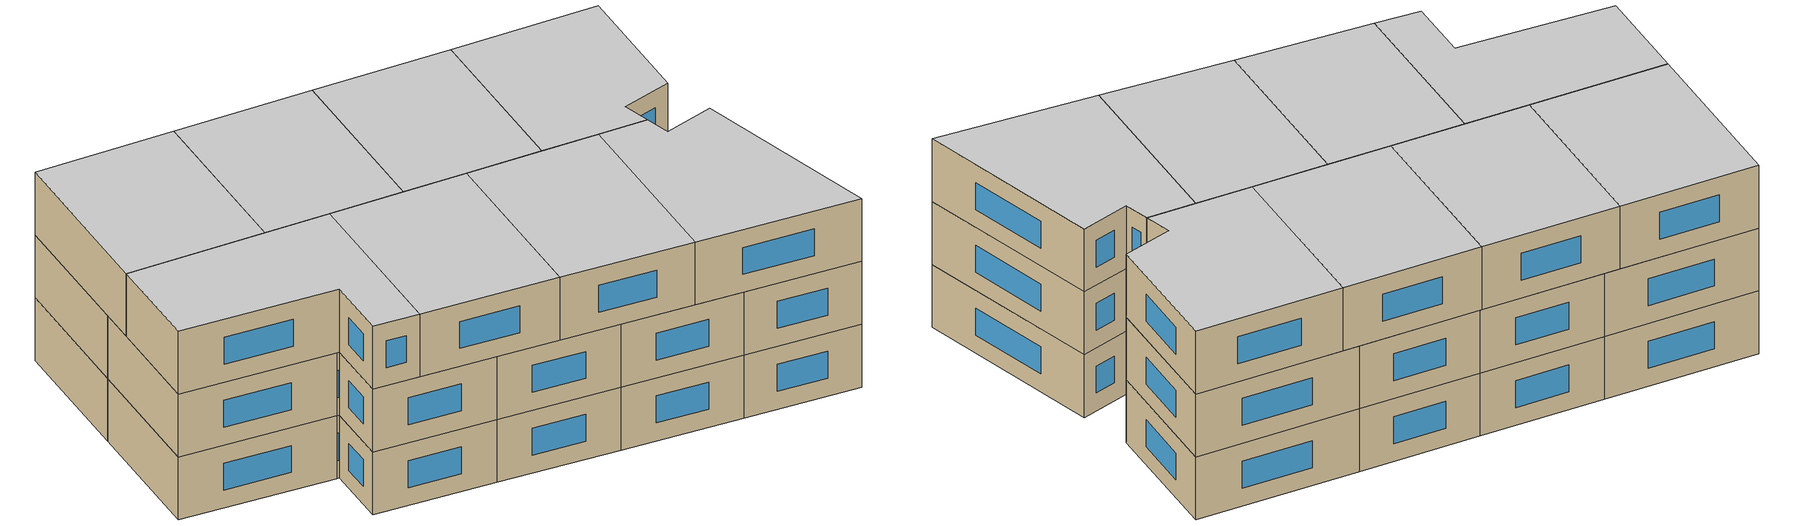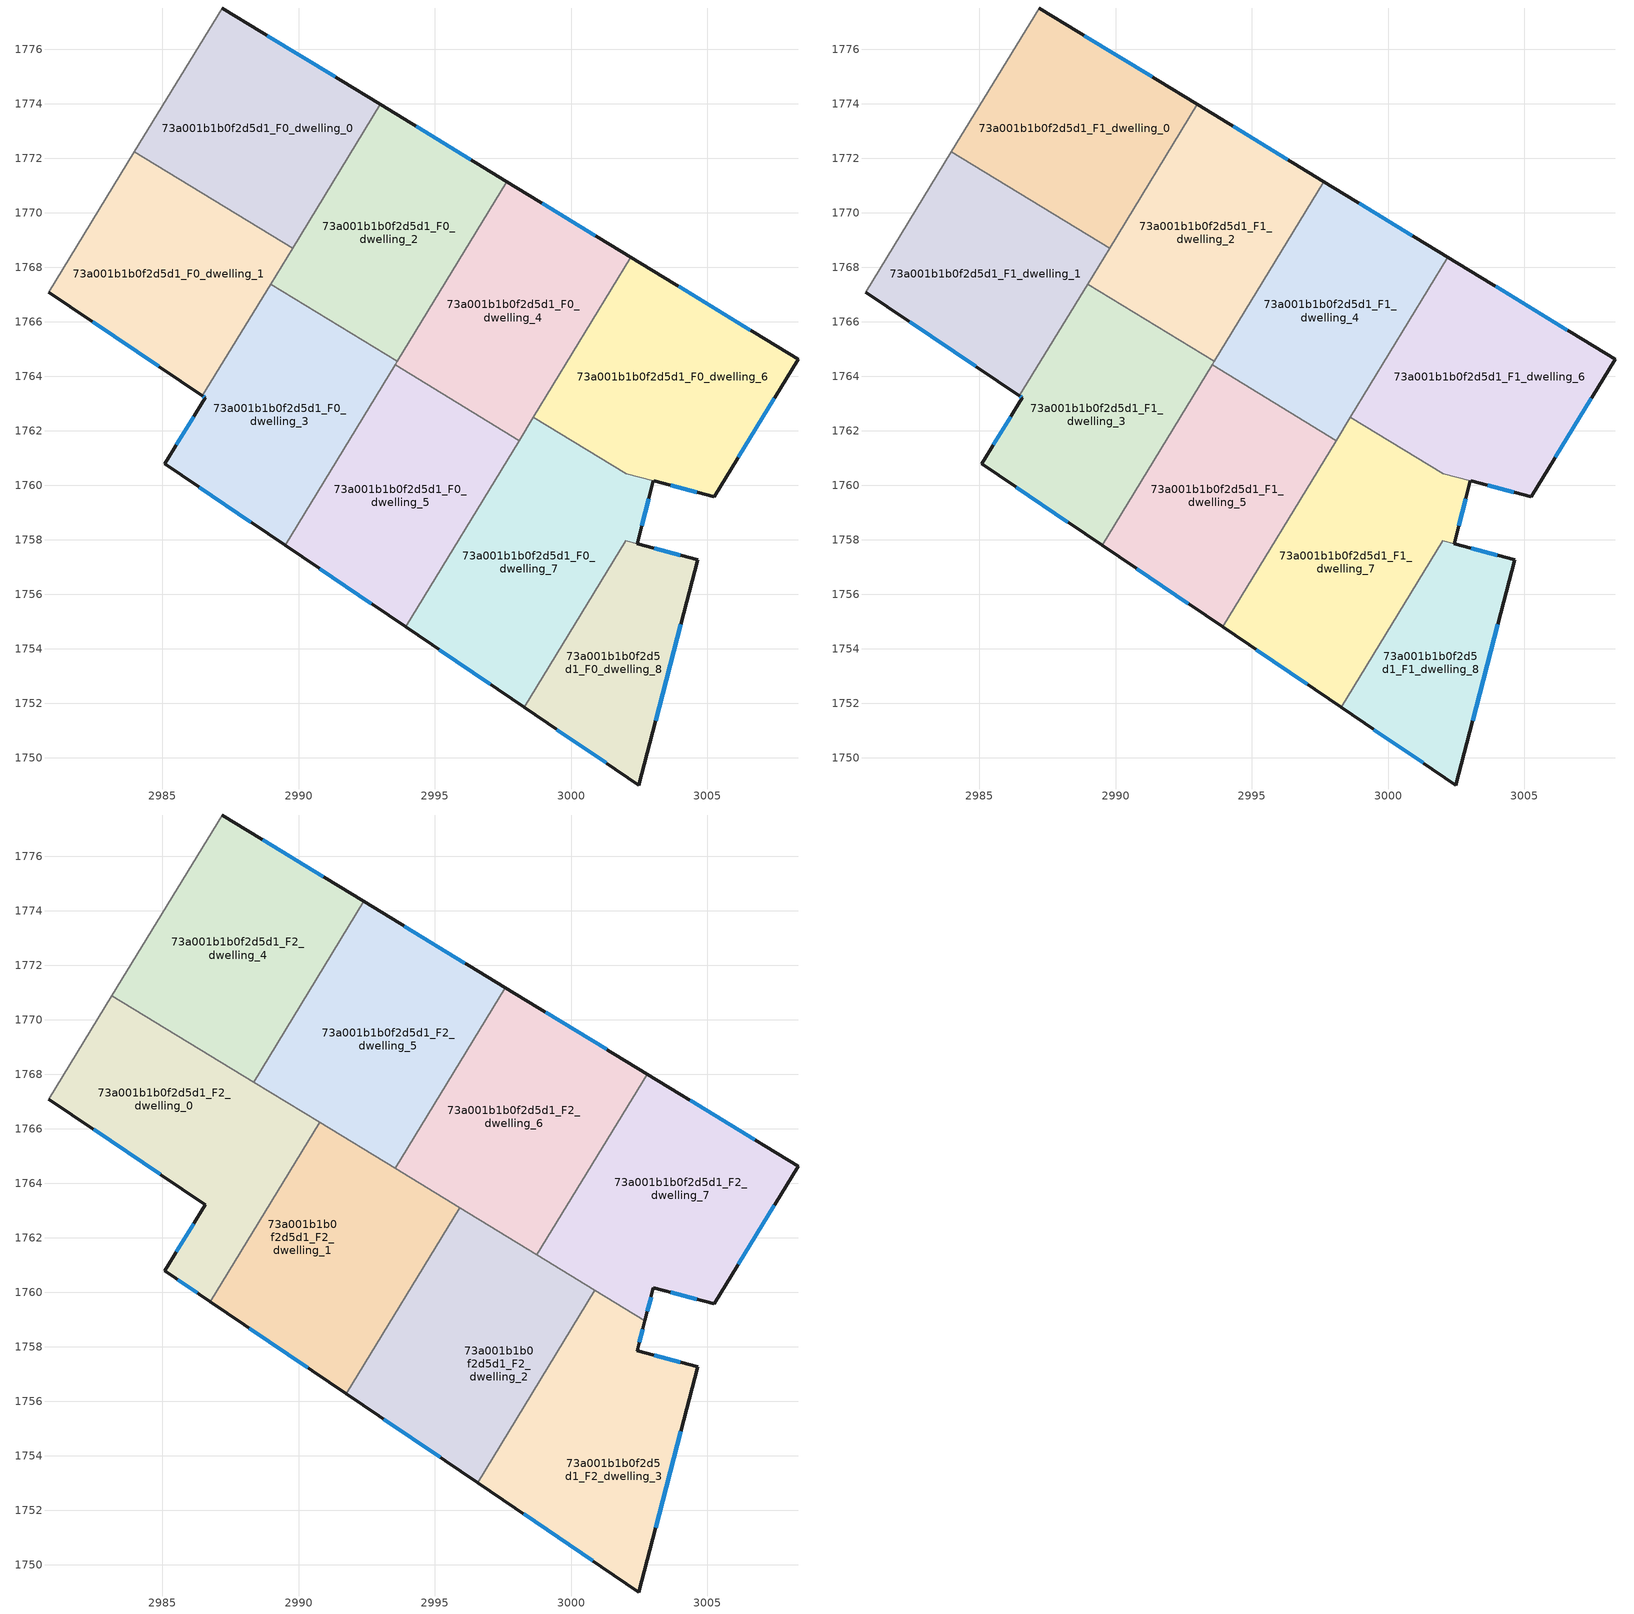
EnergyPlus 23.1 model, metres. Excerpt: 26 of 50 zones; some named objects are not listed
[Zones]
73a001b1b0f2d5d1_F0_dwelling_0
 floor ground (EU_floor_Construction): 2992.99,1773.98 2989.77,1768.7 2983.97,1772.24 2987.19,1777.52 z0
 wall outside (EU_wall_Construction): 2992.99,1773.98 2987.19,1777.52 z0:3
 wall adiabatic (EU_wall_Construction): 2987.19,1777.52 2983.97,1772.24 z0:3
 wall to 73a001b1b0f2d5d1_F0_dwelling_1 (EU_wall_Construction): 2983.97,1772.24 2989.77,1768.7 z0:3
 wall to 73a001b1b0f2d5d1_F0_dwelling_2 (EU_wall_Construction): 2989.77,1768.7 2992.99,1773.98 z0:3
 window (EU_Window_Construction): 2991.33,1774.99 2988.85,1776.51 z0.86:2.14
73a001b1b0f2d5d1_F0_dwelling_1
 floor ground (EU_floor_Construction): 2989.77,1768.7 2986.47,1763.28 2980.84,1767.1 2983.97,1772.24 z0
 wall outside (EU_wall_Construction): 2980.84,1767.1 2986.47,1763.28 z0:3
 wall adiabatic (EU_wall_Construction): 2983.97,1772.24 2980.84,1767.1 z0:3
 wall to 73a001b1b0f2d5d1_F0_dwelling_3 (EU_wall_Construction): 2986.47,1763.28 2988.97,1767.39 z0:3
 wall to 73a001b1b0f2d5d1_F0_dwelling_2 (EU_wall_Construction): 2988.97,1767.39 2989.77,1768.7 z0:3
 window (EU_Window_Construction): 2982.44,1766.01 2984.86,1764.37 z0.86:2.14
73a001b1b0f2d5d1_F0_dwelling_2
 floor ground (EU_floor_Construction): 2997.64,1771.15 2993.62,1764.55 2988.97,1767.39 2992.99,1773.98 z0
 wall outside (EU_wall_Construction): 2997.64,1771.15 2992.99,1773.98 z0:3
 wall to 73a001b1b0f2d5d1_F0_dwelling_3 (EU_wall_Construction): 2988.97,1767.39 2993.62,1764.55 z0:3
 wall to 73a001b1b0f2d5d1_F0_dwelling_4 (EU_wall_Construction): 2993.62,1764.55 2997.64,1771.15 z0:3
 window (EU_Window_Construction): 2996.31,1771.96 2994.32,1773.17 z0.86:2.14
73a001b1b0f2d5d1_F0_dwelling_3
 floor ground (EU_floor_Construction): 2993.62,1764.55 2989.5,1757.8 2985.08,1760.79 2986.56,1763.22 2986.47,1763.28 2988.97,1767.39 z0
 wall outside (EU_wall_Construction): 2986.47,1763.28 2986.56,1763.22 2985.08,1760.79 2989.5,1757.8 z0:3
 wall to 73a001b1b0f2d5d1_F0_dwelling_5 (EU_wall_Construction): 2989.5,1757.8 2993.54,1764.42 z0:3
 wall to 73a001b1b0f2d5d1_F0_dwelling_4 (EU_wall_Construction): 2993.54,1764.42 2993.62,1764.55 z0:3
 window (EU_Window_Construction): 2986.14,1762.53 2985.51,1761.49 / 2986.5,1763.26 2986.54,1763.24 / 2986.35,1759.94 2988.24,1758.65 z0.86:2.14
73a001b1b0f2d5d1_F0_dwelling_4
 floor ground (EU_floor_Construction): 3002.19,1768.37 2998.09,1761.64 2993.54,1764.42 2997.64,1771.15 z0
 wall outside (EU_wall_Construction): 3002.19,1768.37 2997.64,1771.15 z0:3
 wall to 73a001b1b0f2d5d1_F0_dwelling_5 (EU_wall_Construction): 2993.54,1764.42 2998.09,1761.64 z0:3
 wall to 73a001b1b0f2d5d1_F0_dwelling_6 (EU_wall_Construction): 2998.62,1762.5 3002.19,1768.37 z0:3
 wall to 73a001b1b0f2d5d1_F0_dwelling_7 (EU_wall_Construction): 2998.09,1761.64 2998.62,1762.5 z0:3
 window (EU_Window_Construction): 3000.89,1769.16 2998.94,1770.35 z0.86:2.14
73a001b1b0f2d5d1_F0_dwelling_5
 floor ground (EU_floor_Construction): 2998.09,1761.64 2993.92,1754.8 2989.5,1757.8 2993.54,1764.42 z0
 wall outside (EU_wall_Construction): 2989.5,1757.8 2993.92,1754.8 z0:3
 wall to 73a001b1b0f2d5d1_F0_dwelling_7 (EU_wall_Construction): 2993.92,1754.8 2998.09,1761.64 z0:3
 window (EU_Window_Construction): 2990.76,1756.94 2992.66,1755.66 z0.86:2.14
73a001b1b0f2d5d1_F0_dwelling_6
 floor ground (EU_floor_Construction): 3008.33,1764.63 3005.24,1759.58 3002.02,1760.42 2998.61,1762.5 3002.19,1768.37 z0
 wall outside (EU_wall_Construction): 3003.03,1760.16 3005.24,1759.58 3008.33,1764.63 3002.19,1768.37 z0:3
 wall to 73a001b1b0f2d5d1_F0_dwelling_7 (EU_wall_Construction): 2998.61,1762.5 3002.02,1760.42 / 3002.03,1760.42 3003.02,1760.16 z0:3
 window (EU_Window_Construction): 3006.57,1765.7 3003.95,1767.3 / 3006.12,1761.02 3007.45,1763.19 / 3003.66,1760 3004.61,1759.75 z0.86:2.14
73a001b1b0f2d5d1_F0_dwelling_7
 floor ground (EU_floor_Construction): 3002.03,1760.42 3003.02,1760.16 3002.42,1757.85 3002,1757.96 2998.28,1751.85 2993.92,1754.8 2998.61,1762.5 z0
 wall outside (EU_wall_Construction): 3002.42,1757.85 3003.02,1760.16 / 2993.92,1754.8 2998.28,1751.85 z0:3
 wall to 73a001b1b0f2d5d1_F0_dwelling_8 (EU_wall_Construction): 2998.28,1751.85 3002,1757.96 3002.42,1757.85 z0:3
 window (EU_Window_Construction): 3002.59,1758.51 3002.85,1759.5 / 2995.17,1753.96 2997.03,1752.69 z0.86:2.14
73a001b1b0f2d5d1_F0_dwelling_8
 floor ground (EU_floor_Construction): 3004.64,1757.27 3002.48,1749 2998.28,1751.85 3002,1757.96 z0
 wall outside (EU_wall_Construction): 2998.28,1751.85 3002.48,1749 3004.64,1757.27 3002.42,1757.85 z0:3
 window (EU_Window_Construction): 3003.1,1751.37 3004.02,1754.91 / 2999.48,1751.04 3001.28,1749.82 / 3004,1757.44 3003.05,1757.69 z0.86:2.14
73a001b1b0f2d5d1_F1_dwelling_0
 floor to 73a001b1b0f2d5d1_F0_dwelling_0 (EU_floor_Construction): 2992.99,1773.98 2989.77,1768.7 2983.97,1772.24 2987.19,1777.52 z3
 wall outside (EU_wall_Construction): 2992.99,1773.98 2987.19,1777.52 z3:6
 wall adiabatic (EU_wall_Construction): 2987.19,1777.52 2983.97,1772.24 z3:6
 wall to 73a001b1b0f2d5d1_F1_dwelling_1 (EU_wall_Construction): 2983.97,1772.24 2989.77,1768.7 z3:6
 wall to 73a001b1b0f2d5d1_F1_dwelling_2 (EU_wall_Construction): 2989.77,1768.7 2992.99,1773.98 z3:6
 window (EU_Window_Construction): 2991.33,1774.99 2988.85,1776.51 z3.86:5.14
 ceiling adiabatic (EU_roof_Construction): 2989.17,1769.07 2992.39,1774.35 2987.19,1777.52 2983.97,1772.24 z6
73a001b1b0f2d5d1_F1_dwelling_1
 floor to 73a001b1b0f2d5d1_F0_dwelling_1 (EU_floor_Construction): 2989.77,1768.7 2986.47,1763.28 2980.84,1767.1 2983.97,1772.24 z3
 wall outside (EU_wall_Construction): 2980.84,1767.1 2986.47,1763.28 z3:6
 wall adiabatic (EU_wall_Construction): 2983.97,1772.24 2980.84,1767.1 z3:6
 wall to 73a001b1b0f2d5d1_F1_dwelling_3 (EU_wall_Construction): 2986.47,1763.28 2988.97,1767.39 z3:6
 wall to 73a001b1b0f2d5d1_F1_dwelling_2 (EU_wall_Construction): 2988.97,1767.39 2989.77,1768.7 z3:6
 window (EU_Window_Construction): 2982.44,1766.01 2984.86,1764.37 z3.86:5.14
 ceiling adiabatic (EU_roof_Construction): 2988.34,1767.72 2989.17,1769.07 2983.97,1772.24 2983.15,1770.89 z6
73a001b1b0f2d5d1_F1_dwelling_2
 floor to 73a001b1b0f2d5d1_F0_dwelling_2 (EU_floor_Construction): 2997.64,1771.15 2993.62,1764.55 2988.97,1767.39 2992.99,1773.98 z3
 wall outside (EU_wall_Construction): 2997.64,1771.15 2992.99,1773.98 z3:6
 wall to 73a001b1b0f2d5d1_F1_dwelling_3 (EU_wall_Construction): 2988.97,1767.39 2993.62,1764.55 z3:6
 wall to 73a001b1b0f2d5d1_F1_dwelling_4 (EU_wall_Construction): 2993.62,1764.55 2997.64,1771.15 z3:6
 window (EU_Window_Construction): 2996.31,1771.96 2994.32,1773.17 z3.86:5.14
 ceiling adiabatic (EU_roof_Construction): 2993.56,1764.59 2997.58,1771.18 2992.99,1773.98 2988.97,1767.39 z6
73a001b1b0f2d5d1_F1_dwelling_3
 floor to 73a001b1b0f2d5d1_F0_dwelling_3 (EU_floor_Construction): 2993.62,1764.55 2989.5,1757.8 2985.08,1760.79 2986.56,1763.22 2986.47,1763.28 2988.97,1767.39 z3
 wall outside (EU_wall_Construction): 2986.47,1763.28 2986.56,1763.22 2985.08,1760.79 2989.5,1757.8 z3:6
 wall to 73a001b1b0f2d5d1_F1_dwelling_5 (EU_wall_Construction): 2989.5,1757.8 2993.54,1764.42 z3:6
 wall to 73a001b1b0f2d5d1_F1_dwelling_4 (EU_wall_Construction): 2993.54,1764.42 2993.62,1764.55 z3:6
 window (EU_Window_Construction): 2986.14,1762.53 2985.51,1761.49 / 2986.5,1763.26 2986.54,1763.24 / 2986.35,1759.94 2988.24,1758.65 z3.86:5.14
73a001b1b0f2d5d1_F1_dwelling_4
 floor to 73a001b1b0f2d5d1_F0_dwelling_4 (EU_floor_Construction): 3002.19,1768.37 2998.09,1761.64 2993.54,1764.42 2997.64,1771.15 z3
 wall outside (EU_wall_Construction): 3002.19,1768.37 2997.64,1771.15 z3:6
 wall to 73a001b1b0f2d5d1_F1_dwelling_5 (EU_wall_Construction): 2993.54,1764.42 2998.09,1761.64 z3:6
 wall to 73a001b1b0f2d5d1_F1_dwelling_6 (EU_wall_Construction): 2998.62,1762.5 3002.19,1768.37 z3:6
 wall to 73a001b1b0f2d5d1_F1_dwelling_7 (EU_wall_Construction): 2998.09,1761.64 2998.62,1762.5 z3:6
 window (EU_Window_Construction): 3000.89,1769.16 2998.94,1770.35 z3.86:5.14
73a001b1b0f2d5d1_F1_dwelling_5
 floor to 73a001b1b0f2d5d1_F0_dwelling_5 (EU_floor_Construction): 2998.09,1761.64 2993.92,1754.8 2989.5,1757.8 2993.54,1764.42 z3
 wall outside (EU_wall_Construction): 2989.5,1757.8 2993.92,1754.8 z3:6
 wall to 73a001b1b0f2d5d1_F1_dwelling_7 (EU_wall_Construction): 2993.92,1754.8 2998.09,1761.64 z3:6
 window (EU_Window_Construction): 2990.76,1756.94 2992.66,1755.66 z3.86:5.14
73a001b1b0f2d5d1_F1_dwelling_6
 floor to 73a001b1b0f2d5d1_F0_dwelling_6 (EU_floor_Construction): 3008.33,1764.63 3005.24,1759.58 3002.02,1760.42 2998.61,1762.5 3002.19,1768.37 z3
 wall outside (EU_wall_Construction): 3003.03,1760.16 3005.24,1759.58 3008.33,1764.63 3002.19,1768.37 z3:6
 wall to 73a001b1b0f2d5d1_F1_dwelling_7 (EU_wall_Construction): 2998.61,1762.5 3002.02,1760.42 / 3002.03,1760.42 3003.02,1760.16 z3:6
 window (EU_Window_Construction): 3006.57,1765.7 3003.95,1767.3 / 3006.12,1761.02 3007.45,1763.19 / 3003.66,1760 3004.61,1759.75 z3.86:5.14
73a001b1b0f2d5d1_F1_dwelling_7
 floor to 73a001b1b0f2d5d1_F0_dwelling_7 (EU_floor_Construction): 3002.03,1760.42 3003.02,1760.16 3002.42,1757.85 3002,1757.96 2998.28,1751.85 2993.92,1754.8 2998.61,1762.5 z3
 wall outside (EU_wall_Construction): 3002.42,1757.85 3003.02,1760.16 / 2993.92,1754.8 2998.28,1751.85 z3:6
 wall to 73a001b1b0f2d5d1_F1_dwelling_8 (EU_wall_Construction): 2998.28,1751.85 3002,1757.96 3002.42,1757.85 z3:6
 window (EU_Window_Construction): 3002.59,1758.51 3002.85,1759.5 / 2995.17,1753.96 2997.03,1752.69 z3.86:5.14
73a001b1b0f2d5d1_F1_dwelling_8
 floor to 73a001b1b0f2d5d1_F0_dwelling_8 (EU_floor_Construction): 3004.64,1757.27 3002.48,1749 2998.28,1751.85 3002,1757.96 z3
 wall outside (EU_wall_Construction): 2998.28,1751.85 3002.48,1749 3004.64,1757.27 3002.42,1757.85 z3:6
 window (EU_Window_Construction): 3003.1,1751.37 3004.02,1754.91 / 2999.48,1751.04 3001.28,1749.82 / 3004,1757.44 3003.05,1757.69 z3.86:5.14
73a001b1b0f2d5d1_F2_dwelling_0
 floor to 73a001b1b0f2d5d1_F1_dwelling_1 (EU_floor_Construction): 2988.95,1767.35 2986.47,1763.28 2980.84,1767.1 2983.15,1770.89 z6
 floor to 73a001b1b0f2d5d1_F1_dwelling_3 (EU_floor_Construction): 2990.77,1766.24 2986.76,1759.66 2985.08,1760.79 2986.56,1763.22 2986.47,1763.28 2988.95,1767.35 z6
 wall outside (EU_wall_Construction): 2980.84,1767.1 2986.56,1763.22 2985.08,1760.79 2986.76,1759.66 z6:9
 wall adiabatic (EU_wall_Construction): 2983.15,1770.89 2980.84,1767.1 z6:9
 wall to 73a001b1b0f2d5d1_F2_dwelling_1 (EU_wall_Construction): 2986.76,1759.66 2990.77,1766.24 z6:9
 wall to 73a001b1b0f2d5d1_F2_dwelling_4 (EU_wall_Construction): 2988.34,1767.72 2983.15,1770.89 z6:9
 wall to 73a001b1b0f2d5d1_F2_dwelling_5 (EU_wall_Construction): 2990.77,1766.24 2988.34,1767.72 z6:9
 window (EU_Window_Construction): 2985.56,1760.47 2986.28,1759.98 / 2986.14,1762.53 2985.51,1761.49 / 2982.47,1765.99 2984.93,1764.33 z6.86:8.14
 ceiling to 73a001b1b0f2d5d1_F3_dwelling_0 (EU_floor_Construction): 2986.76,1759.66 2990.77,1766.24 2983.15,1770.89 2980.84,1767.1 2986.56,1763.22 2985.08,1760.79 z9
73a001b1b0f2d5d1_F2_dwelling_1
 floor to 73a001b1b0f2d5d1_F1_dwelling_3 (EU_floor_Construction): 2993.6,1764.52 2989.5,1757.8 2986.76,1759.66 2990.77,1766.24 z6
 floor to 73a001b1b0f2d5d1_F1_dwelling_5 (EU_floor_Construction): 2995.85,1763.01 2991.75,1756.28 2989.5,1757.8 2993.54,1764.42 z6
 floor to 73a001b1b0f2d5d1_F1_dwelling_4 (EU_floor_Construction): 2995.91,1763.1 2995.85,1763.01 2993.54,1764.42 2993.6,1764.52 z6
 wall outside (EU_wall_Construction): 2986.76,1759.66 2991.75,1756.28 z6:9
 wall to 73a001b1b0f2d5d1_F2_dwelling_2 (EU_wall_Construction): 2991.75,1756.28 2995.91,1763.1 z6:9
 wall to 73a001b1b0f2d5d1_F2_dwelling_5 (EU_wall_Construction): 2993.54,1764.55 2990.77,1766.24 z6:9
 wall to 73a001b1b0f2d5d1_F2_dwelling_6 (EU_wall_Construction): 2995.91,1763.1 2993.54,1764.55 z6:9
 window (EU_Window_Construction): 2988.18,1758.69 2990.32,1757.24 z6.86:8.14
 ceiling to 73a001b1b0f2d5d1_F3_dwelling_1 (EU_floor_Construction): 2991.75,1756.28 2995.91,1763.1 2990.77,1766.24 2986.76,1759.66 z9
73a001b1b0f2d5d1_F2_dwelling_2
 floor to 73a001b1b0f2d5d1_F1_dwelling_7 (EU_floor_Construction): 3000.87,1760.08 2996.56,1753.01 2993.92,1754.8 2998.15,1761.74 z6
 floor to 73a001b1b0f2d5d1_F1_dwelling_4 (EU_floor_Construction): 2998.15,1761.74 2998.09,1761.64 2995.85,1763.01 2995.91,1763.1 z6
 floor to 73a001b1b0f2d5d1_F1_dwelling_5 (EU_floor_Construction): 2998.09,1761.64 2993.92,1754.8 2991.75,1756.28 2995.85,1763.01 z6
 wall outside (EU_wall_Construction): 2991.75,1756.28 2996.56,1753.01 z6:9
 wall to 73a001b1b0f2d5d1_F2_dwelling_3 (EU_wall_Construction): 2996.56,1753.01 3000.87,1760.08 z6:9
 wall to 73a001b1b0f2d5d1_F2_dwelling_6 (EU_wall_Construction): 2998.74,1761.38 2995.91,1763.1 z6:9
 wall to 73a001b1b0f2d5d1_F2_dwelling_7 (EU_wall_Construction): 3000.87,1760.08 2998.74,1761.38 z6:9
 window (EU_Window_Construction): 2993.12,1755.34 2995.19,1753.94 z6.86:8.14
 ceiling to 73a001b1b0f2d5d1_F3_dwelling_2 (EU_floor_Construction): 2996.56,1753.01 3000.87,1760.08 2995.91,1763.1 2991.75,1756.28 z9
73a001b1b0f2d5d1_F2_dwelling_3
 floor to 73a001b1b0f2d5d1_F1_dwelling_8 (EU_floor_Construction): 3004.64,1757.27 3002.48,1749 2998.28,1751.85 3002,1757.96 z6
 floor to 73a001b1b0f2d5d1_F1_dwelling_7 (EU_floor_Construction): 3002.71,1758.96 3002.42,1757.85 3002,1757.96 2998.28,1751.85 2996.56,1753.01 3000.87,1760.08 z6
 wall outside (EU_wall_Construction): 2996.56,1753.01 3002.48,1749 3004.64,1757.27 3002.42,1757.85 3002.71,1758.96 z6:9
 wall to 73a001b1b0f2d5d1_F2_dwelling_7 (EU_wall_Construction): 3002.71,1758.96 3000.87,1760.08 z6:9
 window (EU_Window_Construction): 3002.5,1758.17 3002.62,1758.64 / 3004,1757.44 3003.05,1757.69 / 3003.1,1751.37 3004.02,1754.91 / 2998.25,1751.87 3000.79,1750.15 z6.86:8.14
 ceiling to 73a001b1b0f2d5d1_F3_dwelling_3 (EU_floor_Construction): 3002.48,1749 3004.64,1757.27 3002.42,1757.85 3002.71,1758.96 3000.87,1760.08 2996.56,1753.01 z9
73a001b1b0f2d5d1_F2_dwelling_4
 floor adiabatic (EU_floor_Construction): 2992.39,1774.35 2988.34,1767.72 2983.15,1770.89 2987.19,1777.52 z6
 wall outside (EU_wall_Construction): 2992.39,1774.35 2987.19,1777.52 z6:9
 wall to 73a001b1b0f2d5d1_F2_dwelling_5 (EU_wall_Construction): 2988.34,1767.72 2992.39,1774.35 z6:9
 wall adiabatic (EU_wall_Construction): 2987.19,1777.52 2983.15,1770.89 z6:9
 window (EU_Window_Construction): 2990.9,1775.26 2988.67,1776.61 z6.86:8.14
 ceiling to 73a001b1b0f2d5d1_F3_dwelling_4 (EU_floor_Construction): 2988.34,1767.72 2992.39,1774.35 2987.19,1777.52 2983.15,1770.89 z9
73a001b1b0f2d5d1_F2_dwelling_5
 floor to 73a001b1b0f2d5d1_F1_dwelling_0 (EU_floor_Construction): 2992.99,1773.98 2989.77,1768.7 2989.17,1769.07 2992.39,1774.35 z6
 floor to 73a001b1b0f2d5d1_F1_dwelling_3 (EU_floor_Construction): 2993.56,1764.59 2993.54,1764.55 2988.95,1767.35 2988.97,1767.39 z6
 floor to 73a001b1b0f2d5d1_F1_dwelling_1 (EU_floor_Construction): 2989.77,1768.7 2988.95,1767.35 2988.34,1767.72 2989.17,1769.07 z6
 floor adiabatic (EU_floor_Construction): 2997.58,1771.18 2993.56,1764.59 2988.97,1767.39 2988.95,1767.35 2992.99,1773.98 z6
 wall outside (EU_wall_Construction): 2997.58,1771.18 2992.39,1774.35 z6:9
 wall to 73a001b1b0f2d5d1_F2_dwelling_6 (EU_wall_Construction): 2993.54,1764.55 2997.58,1771.18 z6:9
 window (EU_Window_Construction): 2996.1,1772.09 2993.87,1773.44 z6.86:8.14
 ceiling to 73a001b1b0f2d5d1_F3_dwelling_5 (EU_floor_Construction): 2993.54,1764.55 2997.58,1771.18 2992.39,1774.35 2988.34,1767.72 z9
73a001b1b0f2d5d1_F2_dwelling_6
 floor to 73a001b1b0f2d5d1_F1_dwelling_4 (EU_floor_Construction): 3002.19,1768.37 2998.15,1761.74 2993.6,1764.52 2997.64,1771.15 z6
 floor to 73a001b1b0f2d5d1_F1_dwelling_2 (EU_floor_Construction): 2997.64,1771.15 2993.62,1764.55 2993.56,1764.59 2997.58,1771.18 z6
 floor to 73a001b1b0f2d5d1_F1_dwelling_6 (EU_floor_Construction): 3002.78,1768.01 2999.2,1762.14 2998.62,1762.5 3002.19,1768.37 z6
 floor to 73a001b1b0f2d5d1_F1_dwelling_7 (EU_floor_Construction): 2999.2,1762.14 2998.74,1761.38 2998.15,1761.74 2998.62,1762.5 z6
 wall outside (EU_wall_Construction): 3002.78,1768.01 2997.58,1771.18 z6:9
 wall to 73a001b1b0f2d5d1_F2_dwelling_7 (EU_wall_Construction): 2998.74,1761.38 3002.78,1768.01 z6:9
 window (EU_Window_Construction): 3001.3,1768.92 2999.07,1770.28 z6.86:8.14
 ceiling to 73a001b1b0f2d5d1_F3_dwelling_6 (EU_floor_Construction): 2998.74,1761.38 3002.78,1768.01 2997.58,1771.18 2993.54,1764.55 z9
73a001b1b0f2d5d1_F2_dwelling_7
 floor to 73a001b1b0f2d5d1_F1_dwelling_6 (EU_floor_Construction): 3008.33,1764.63 3005.24,1759.58 3002.02,1760.42 2999.2,1762.14 3002.78,1768.01 z6
 floor to 73a001b1b0f2d5d1_F1_dwelling_7 (EU_floor_Construction): 3003.02,1760.16 3002.71,1758.96 2998.74,1761.38 2999.2,1762.14 3002.03,1760.42 z6
 wall outside (EU_wall_Construction): 3002.71,1758.96 3003.02,1760.16 3005.24,1759.58 3008.33,1764.63 3002.78,1768.01 z6:9
 window (EU_Window_Construction): 3006.12,1761.02 3007.45,1763.19 / 3003.66,1760 3004.61,1759.75 / 3002.8,1759.31 3002.93,1759.82 / 3006.74,1765.6 3004.37,1767.05 z6.86:8.14
 ceiling to 73a001b1b0f2d5d1_F3_dwelling_7 (EU_floor_Construction): 3005.24,1759.58 3008.33,1764.63 3002.78,1768.01 2998.74,1761.38 3002.71,1758.96 3003.02,1760.16 z9
[Building]
EU S2 Campaign: North Axis=0; Terrain=City; Solar Distribution=FullExterior
[Site:Location]
Helsinki-Vantaa.AP: Latitude=60.317; Longitude=24.963; Time Zone=2; Elevation=54.6
[SizingPeriod:WeatherFileDays]
AnnualSizingPeriod: Begin Month=1; Begin Day of Month=1; End Month=12; End Day of Month=31; Day of Week for Start Day=Monday; Use Weather File Daylight Saving Period=No; Use Weather File Rain and Snow Indicators=No
[MATERIAL]
EU_InternalMass_Material: Roughness=MediumRough; Thickness=0.1; Conductivity=1; Density=1800; Specific Heat=900; Thermal Absorptance=0.9; Solar Absorptance=0.7; Visible Absorptance=0.7
[MATERIAL:NOMASS] Roughness=MediumRough; Thermal Absorptance=0.9; Solar Absorptance=0.7; Visible Absorptance=0.7
Name | Thermal Resistance
EU_wall_NoMass | 5.91765
EU_roof_NoMass | 11.1778
EU_floor_NoMass | 6.2875
[WINDOWMATERIAL:SIMPLEGLAZINGSYSTEM]
EU_Window_SimpleGlazing: UFactor=0.994035; Solar Heat Gain Coefficient=0.7; Visible Transmittance=0.7
[CONSTRUCTION]
EU_wall_Construction: EU_wall_NoMass
EU_roof_Construction: EU_roof_NoMass
EU_floor_Construction: EU_floor_NoMass
EU_Window_Construction: EU_Window_SimpleGlazing
EU_InternalMass_Construction: EU_InternalMass_Material
[ZONE] Type=1; Multiplier=1; Ceiling Height=autocalculate; Floor Area=autocalculate; Part of Total Floor Area=Yes
Name | Volume
73a001b1b0f2d5d1_F0_dwelling_0; 73a001b1b0f2d5d1_F1_dwelling_0 | 126.103
73a001b1b0f2d5d1_F2_dwelling_0 | 141.86
73a001b1b0f2d5d1_F0_dwelling_1; 73a001b1b0f2d5d1_F1_dwelling_1 | 126.086
73a001b1b0f2d5d1_F2_dwelling_1 | 141.863
73a001b1b0f2d5d1_F0_dwelling_2; 73a001b1b0f2d5d1_F1_dwelling_2 | 126.099
73a001b1b0f2d5d1_F2_dwelling_2 | 141.839
73a001b1b0f2d5d1_F0_dwelling_3; 73a001b1b0f2d5d1_F1_dwelling_3 | 126.094
73a001b1b0f2d5d1_F2_dwelling_3 | 141.87
73a001b1b0f2d5d1_F0_dwelling_4; 73a001b1b0f2d5d1_F1_dwelling_4 | 126.1
73a001b1b0f2d5d1_F2_dwelling_4 | 141.857
73a001b1b0f2d5d1_F0_dwelling_5; 73a001b1b0f2d5d1_F1_dwelling_5 | 126.116
73a001b1b0f2d5d1_F2_dwelling_5 | 141.836
73a001b1b0f2d5d1_F0_dwelling_6; 73a001b1b0f2d5d1_F1_dwelling_6 | 143.505
73a001b1b0f2d5d1_F2_dwelling_6 | 141.871
73a001b1b0f2d5d1_F0_dwelling_7; 73a001b1b0f2d5d1_F1_dwelling_7 | 145.395
73a001b1b0f2d5d1_F2_dwelling_7 | 141.853
73a001b1b0f2d5d1_F0_dwelling_8; 73a001b1b0f2d5d1_F1_dwelling_8 | 89.3503
[INTERNALMASS] Construction=EU_InternalMass_Construction
Name | Zone or ZoneList | Surface Area
73a001b1b0f2d5d1_F0_dwelling_0_EU_InternalMass | 73a001b1b0f2d5d1_F0_dwelling_0 | 42.0353
73a001b1b0f2d5d1_F0_dwelling_1_EU_InternalMass | 73a001b1b0f2d5d1_F0_dwelling_1 | 42.028
73a001b1b0f2d5d1_F0_dwelling_2_EU_InternalMass | 73a001b1b0f2d5d1_F0_dwelling_2 | 42.033
73a001b1b0f2d5d1_F0_dwelling_3_EU_InternalMass | 73a001b1b0f2d5d1_F0_dwelling_3 | 42.0313
73a001b1b0f2d5d1_F0_dwelling_4_EU_InternalMass | 73a001b1b0f2d5d1_F0_dwelling_4 | 42.0324
73a001b1b0f2d5d1_F0_dwelling_5_EU_InternalMass | 73a001b1b0f2d5d1_F0_dwelling_5 | 42.0384
73a001b1b0f2d5d1_F0_dwelling_6_EU_InternalMass | 73a001b1b0f2d5d1_F0_dwelling_6 | 47.8373
73a001b1b0f2d5d1_F0_dwelling_7_EU_InternalMass | 73a001b1b0f2d5d1_F0_dwelling_7 | 48.4638
73a001b1b0f2d5d1_F0_dwelling_8_EU_InternalMass | 73a001b1b0f2d5d1_F0_dwelling_8 | 29.7849
73a001b1b0f2d5d1_F1_dwelling_0_EU_InternalMass | 73a001b1b0f2d5d1_F1_dwelling_0 | 42.0353
73a001b1b0f2d5d1_F1_dwelling_1_EU_InternalMass | 73a001b1b0f2d5d1_F1_dwelling_1 | 42.028
73a001b1b0f2d5d1_F1_dwelling_2_EU_InternalMass | 73a001b1b0f2d5d1_F1_dwelling_2 | 42.033
73a001b1b0f2d5d1_F1_dwelling_3_EU_InternalMass | 73a001b1b0f2d5d1_F1_dwelling_3 | 42.0313
73a001b1b0f2d5d1_F1_dwelling_4_EU_InternalMass | 73a001b1b0f2d5d1_F1_dwelling_4 | 42.0324
73a001b1b0f2d5d1_F1_dwelling_5_EU_InternalMass | 73a001b1b0f2d5d1_F1_dwelling_5 | 42.0384
73a001b1b0f2d5d1_F1_dwelling_6_EU_InternalMass | 73a001b1b0f2d5d1_F1_dwelling_6 | 47.8373
73a001b1b0f2d5d1_F1_dwelling_7_EU_InternalMass | 73a001b1b0f2d5d1_F1_dwelling_7 | 48.4638
73a001b1b0f2d5d1_F1_dwelling_8_EU_InternalMass | 73a001b1b0f2d5d1_F1_dwelling_8 | 29.7849
73a001b1b0f2d5d1_F2_dwelling_0_EU_InternalMass | 73a001b1b0f2d5d1_F2_dwelling_0 | 47.2864
73a001b1b0f2d5d1_F2_dwelling_1_EU_InternalMass | 73a001b1b0f2d5d1_F2_dwelling_1 | 47.2875
73a001b1b0f2d5d1_F2_dwelling_2_EU_InternalMass | 73a001b1b0f2d5d1_F2_dwelling_2 | 47.2795
73a001b1b0f2d5d1_F2_dwelling_3_EU_InternalMass | 73a001b1b0f2d5d1_F2_dwelling_3 | 47.2898
73a001b1b0f2d5d1_F2_dwelling_4_EU_InternalMass | 73a001b1b0f2d5d1_F2_dwelling_4 | 47.2854
73a001b1b0f2d5d1_F2_dwelling_5_EU_InternalMass | 73a001b1b0f2d5d1_F2_dwelling_5 | 47.2788
73a001b1b0f2d5d1_F2_dwelling_6_EU_InternalMass | 73a001b1b0f2d5d1_F2_dwelling_6 | 47.2903
73a001b1b0f2d5d1_F2_dwelling_7_EU_InternalMass | 73a001b1b0f2d5d1_F2_dwelling_7 | 47.2842
[OTHEREQUIPMENT] Fuel Type=Electricity; Design Level Calculation Method=Watts/Area; Power per Zone Floor Area=1; Fraction Latent=0; Fraction Radiant=0; Fraction Lost=0; Carbon Dioxide Generation Rate=0; EndUse Subcategory=EU_Step8_InternalGains
Name | Zone or ZoneList or Space or SpaceList | Schedule
EU_Step8_InternalGain_73a001b1b0f2d5d1_F0_dwelling_0_f000 | 73a001b1b0f2d5d1_F0_dwelling_0 | EU_Step8_GainSchedule_73a001b1b0f2d5d1_F0_dwelling_0_f000
EU_Step8_InternalGain_73a001b1b0f2d5d1_F0_dwelling_1_f000 | 73a001b1b0f2d5d1_F0_dwelling_1 | EU_Step8_GainSchedule_73a001b1b0f2d5d1_F0_dwelling_1_f000
EU_Step8_InternalGain_73a001b1b0f2d5d1_F0_dwelling_2_f000 | 73a001b1b0f2d5d1_F0_dwelling_2 | EU_Step8_GainSchedule_73a001b1b0f2d5d1_F0_dwelling_2_f000
EU_Step8_InternalGain_73a001b1b0f2d5d1_F0_dwelling_3_f000 | 73a001b1b0f2d5d1_F0_dwelling_3 | EU_Step8_GainSchedule_73a001b1b0f2d5d1_F0_dwelling_3_f000
EU_Step8_InternalGain_73a001b1b0f2d5d1_F0_dwelling_4_f000 | 73a001b1b0f2d5d1_F0_dwelling_4 | EU_Step8_GainSchedule_73a001b1b0f2d5d1_F0_dwelling_4_f000
EU_Step8_InternalGain_73a001b1b0f2d5d1_F0_dwelling_5_f000 | 73a001b1b0f2d5d1_F0_dwelling_5 | EU_Step8_GainSchedule_73a001b1b0f2d5d1_F0_dwelling_5_f000
EU_Step8_InternalGain_73a001b1b0f2d5d1_F0_dwelling_6_f000 | 73a001b1b0f2d5d1_F0_dwelling_6 | EU_Step8_GainSchedule_73a001b1b0f2d5d1_F0_dwelling_6_f000
EU_Step8_InternalGain_73a001b1b0f2d5d1_F0_dwelling_7_f000 | 73a001b1b0f2d5d1_F0_dwelling_7 | EU_Step8_GainSchedule_73a001b1b0f2d5d1_F0_dwelling_7_f000
EU_Step8_InternalGain_73a001b1b0f2d5d1_F0_dwelling_8_f000 | 73a001b1b0f2d5d1_F0_dwelling_8 | EU_Step8_GainSchedule_73a001b1b0f2d5d1_F0_dwelling_8_f000
EU_Step8_InternalGain_73a001b1b0f2d5d1_F1_dwelling_0_f000 | 73a001b1b0f2d5d1_F1_dwelling_0 | EU_Step8_GainSchedule_73a001b1b0f2d5d1_F1_dwelling_0_f000
EU_Step8_InternalGain_73a001b1b0f2d5d1_F1_dwelling_1_f000 | 73a001b1b0f2d5d1_F1_dwelling_1 | EU_Step8_GainSchedule_73a001b1b0f2d5d1_F1_dwelling_1_f000
EU_Step8_InternalGain_73a001b1b0f2d5d1_F1_dwelling_2_f000 | 73a001b1b0f2d5d1_F1_dwelling_2 | EU_Step8_GainSchedule_73a001b1b0f2d5d1_F1_dwelling_2_f000
EU_Step8_InternalGain_73a001b1b0f2d5d1_F1_dwelling_3_f000 | 73a001b1b0f2d5d1_F1_dwelling_3 | EU_Step8_GainSchedule_73a001b1b0f2d5d1_F1_dwelling_3_f000
EU_Step8_InternalGain_73a001b1b0f2d5d1_F1_dwelling_4_f000 | 73a001b1b0f2d5d1_F1_dwelling_4 | EU_Step8_GainSchedule_73a001b1b0f2d5d1_F1_dwelling_4_f000
EU_Step8_InternalGain_73a001b1b0f2d5d1_F1_dwelling_5_f000 | 73a001b1b0f2d5d1_F1_dwelling_5 | EU_Step8_GainSchedule_73a001b1b0f2d5d1_F1_dwelling_5_f000
EU_Step8_InternalGain_73a001b1b0f2d5d1_F1_dwelling_6_f000 | 73a001b1b0f2d5d1_F1_dwelling_6 | EU_Step8_GainSchedule_73a001b1b0f2d5d1_F1_dwelling_6_f000
EU_Step8_InternalGain_73a001b1b0f2d5d1_F1_dwelling_7_f000 | 73a001b1b0f2d5d1_F1_dwelling_7 | EU_Step8_GainSchedule_73a001b1b0f2d5d1_F1_dwelling_7_f000
EU_Step8_InternalGain_73a001b1b0f2d5d1_F1_dwelling_8_f000 | 73a001b1b0f2d5d1_F1_dwelling_8 | EU_Step8_GainSchedule_73a001b1b0f2d5d1_F1_dwelling_8_f000
EU_Step8_InternalGain_73a001b1b0f2d5d1_F2_dwelling_0_f000 | 73a001b1b0f2d5d1_F2_dwelling_0 | EU_Step8_GainSchedule_73a001b1b0f2d5d1_F2_dwelling_0_f000
EU_Step8_InternalGain_73a001b1b0f2d5d1_F2_dwelling_1_f000 | 73a001b1b0f2d5d1_F2_dwelling_1 | EU_Step8_GainSchedule_73a001b1b0f2d5d1_F2_dwelling_1_f000
EU_Step8_InternalGain_73a001b1b0f2d5d1_F2_dwelling_2_f000 | 73a001b1b0f2d5d1_F2_dwelling_2 | EU_Step8_GainSchedule_73a001b1b0f2d5d1_F2_dwelling_2_f000
EU_Step8_InternalGain_73a001b1b0f2d5d1_F2_dwelling_3_f000 | 73a001b1b0f2d5d1_F2_dwelling_3 | EU_Step8_GainSchedule_73a001b1b0f2d5d1_F2_dwelling_3_f000
EU_Step8_InternalGain_73a001b1b0f2d5d1_F2_dwelling_4_f000 | 73a001b1b0f2d5d1_F2_dwelling_4 | EU_Step8_GainSchedule_73a001b1b0f2d5d1_F2_dwelling_4_f000
EU_Step8_InternalGain_73a001b1b0f2d5d1_F2_dwelling_5_f000 | 73a001b1b0f2d5d1_F2_dwelling_5 | EU_Step8_GainSchedule_73a001b1b0f2d5d1_F2_dwelling_5_f000
EU_Step8_InternalGain_73a001b1b0f2d5d1_F2_dwelling_6_f000 | 73a001b1b0f2d5d1_F2_dwelling_6 | EU_Step8_GainSchedule_73a001b1b0f2d5d1_F2_dwelling_6_f000
EU_Step8_InternalGain_73a001b1b0f2d5d1_F2_dwelling_7_f000 | 73a001b1b0f2d5d1_F2_dwelling_7 | EU_Step8_GainSchedule_73a001b1b0f2d5d1_F2_dwelling_7_f000
[ZONEVENTILATION:DESIGNFLOWRATE] Schedule=EU_AlwaysOn; Design Flow Rate Calculation Method=AirChanges/Hour; Air Changes per Hour=0.596421; Ventilation Type=Natural; Fan Pressure Rise=0; Fan Total Efficiency=1; Constant Term Coefficient=1; Temperature Term Coefficient=0; Velocity Term Coefficient=0; Velocity Squared Term Coefficient=0; Minimum Indoor Temperature=-100; Maximum Indoor Temperature=100; Delta Temperature=-100; Minimum Outdoor Temperature=-100; Maximum Outdoor Temperature=100; Maximum Wind Speed=40
Name | Zone or ZoneList or Space or SpaceList
EU_ConstantAir_73a001b1b0f2d5d1_F0_dwelling_0 | 73a001b1b0f2d5d1_F0_dwelling_0
EU_ConstantAir_73a001b1b0f2d5d1_F0_dwelling_1 | 73a001b1b0f2d5d1_F0_dwelling_1
EU_ConstantAir_73a001b1b0f2d5d1_F0_dwelling_2 | 73a001b1b0f2d5d1_F0_dwelling_2
EU_ConstantAir_73a001b1b0f2d5d1_F0_dwelling_3 | 73a001b1b0f2d5d1_F0_dwelling_3
EU_ConstantAir_73a001b1b0f2d5d1_F0_dwelling_4 | 73a001b1b0f2d5d1_F0_dwelling_4
EU_ConstantAir_73a001b1b0f2d5d1_F0_dwelling_5 | 73a001b1b0f2d5d1_F0_dwelling_5
EU_ConstantAir_73a001b1b0f2d5d1_F0_dwelling_6 | 73a001b1b0f2d5d1_F0_dwelling_6
EU_ConstantAir_73a001b1b0f2d5d1_F0_dwelling_7 | 73a001b1b0f2d5d1_F0_dwelling_7
EU_ConstantAir_73a001b1b0f2d5d1_F0_dwelling_8 | 73a001b1b0f2d5d1_F0_dwelling_8
EU_ConstantAir_73a001b1b0f2d5d1_F1_dwelling_0 | 73a001b1b0f2d5d1_F1_dwelling_0
EU_ConstantAir_73a001b1b0f2d5d1_F1_dwelling_1 | 73a001b1b0f2d5d1_F1_dwelling_1
EU_ConstantAir_73a001b1b0f2d5d1_F1_dwelling_2 | 73a001b1b0f2d5d1_F1_dwelling_2
EU_ConstantAir_73a001b1b0f2d5d1_F1_dwelling_3 | 73a001b1b0f2d5d1_F1_dwelling_3
EU_ConstantAir_73a001b1b0f2d5d1_F1_dwelling_4 | 73a001b1b0f2d5d1_F1_dwelling_4
EU_ConstantAir_73a001b1b0f2d5d1_F1_dwelling_5 | 73a001b1b0f2d5d1_F1_dwelling_5
EU_ConstantAir_73a001b1b0f2d5d1_F1_dwelling_6 | 73a001b1b0f2d5d1_F1_dwelling_6
EU_ConstantAir_73a001b1b0f2d5d1_F1_dwelling_7 | 73a001b1b0f2d5d1_F1_dwelling_7
EU_ConstantAir_73a001b1b0f2d5d1_F1_dwelling_8 | 73a001b1b0f2d5d1_F1_dwelling_8
EU_ConstantAir_73a001b1b0f2d5d1_F2_dwelling_0 | 73a001b1b0f2d5d1_F2_dwelling_0
EU_ConstantAir_73a001b1b0f2d5d1_F2_dwelling_1 | 73a001b1b0f2d5d1_F2_dwelling_1
EU_ConstantAir_73a001b1b0f2d5d1_F2_dwelling_2 | 73a001b1b0f2d5d1_F2_dwelling_2
EU_ConstantAir_73a001b1b0f2d5d1_F2_dwelling_3 | 73a001b1b0f2d5d1_F2_dwelling_3
EU_ConstantAir_73a001b1b0f2d5d1_F2_dwelling_4 | 73a001b1b0f2d5d1_F2_dwelling_4
EU_ConstantAir_73a001b1b0f2d5d1_F2_dwelling_5 | 73a001b1b0f2d5d1_F2_dwelling_5
EU_ConstantAir_73a001b1b0f2d5d1_F2_dwelling_6 | 73a001b1b0f2d5d1_F2_dwelling_6
EU_ConstantAir_73a001b1b0f2d5d1_F2_dwelling_7 | 73a001b1b0f2d5d1_F2_dwelling_7
[HVACTEMPLATE:THERMOSTAT] Constant Heating Setpoint=20; Constant Cooling Setpoint=50
EU_HeatOnly_73a001b1b0f2d5d1_F0_dwelling_0; EU_HeatOnly_73a001b1b0f2d5d1_F0_dwelling_1; EU_HeatOnly_73a001b1b0f2d5d1_F0_dwelling_2; EU_HeatOnly_73a001b1b0f2d5d1_F0_dwelling_3; EU_HeatOnly_73a001b1b0f2d5d1_F0_dwelling_4; EU_HeatOnly_73a001b1b0f2d5d1_F0_dwelling_5; EU_HeatOnly_73a001b1b0f2d5d1_F0_dwelling_6
[HVACTEMPLATE:ZONE:IDEALLOADSAIRSYSTEM] System Availability Schedule=EU_AlwaysOn; Maximum Heating Supply Air Temperature=50; Minimum Cooling Supply Air Temperature=13; Maximum Heating Supply Air Humidity Ratio=0.0156; Minimum Cooling Supply Air Humidity Ratio=0.0077; Heating Limit=NoLimit; Cooling Limit=NoLimit; Heating Availability Schedule=EU_AlwaysOn; Cooling Availability Schedule=EU_CoolingOff; Dehumidification Control Type=ConstantSensibleHeatRatio; Cooling Sensible Heat Ratio=0.7; Dehumidification Setpoint=60; Humidification Control Type=None; Humidification Setpoint=30; Outdoor Air Method=None; Outdoor Air Flow Rate per Person=0.00944; Outdoor Air Flow Rate per Zone Floor Area=0; Outdoor Air Flow Rate per Zone=0; Demand Controlled Ventilation Type=None; Outdoor Air Economizer Type=NoEconomizer; Heat Recovery Type=None; Sensible Heat Recovery Effectiveness=0.7; Latent Heat Recovery Effectiveness=0.65
Name | Template Thermostat
73a001b1b0f2d5d1_F0_dwelling_0 | EU_HeatOnly_73a001b1b0f2d5d1_F0_dwelling_0
73a001b1b0f2d5d1_F0_dwelling_1 | EU_HeatOnly_73a001b1b0f2d5d1_F0_dwelling_1
73a001b1b0f2d5d1_F0_dwelling_2 | EU_HeatOnly_73a001b1b0f2d5d1_F0_dwelling_2
73a001b1b0f2d5d1_F0_dwelling_3 | EU_HeatOnly_73a001b1b0f2d5d1_F0_dwelling_3
73a001b1b0f2d5d1_F0_dwelling_4 | EU_HeatOnly_73a001b1b0f2d5d1_F0_dwelling_4
73a001b1b0f2d5d1_F0_dwelling_5 | EU_HeatOnly_73a001b1b0f2d5d1_F0_dwelling_5
73a001b1b0f2d5d1_F0_dwelling_6 | EU_HeatOnly_73a001b1b0f2d5d1_F0_dwelling_6
73a001b1b0f2d5d1_F0_dwelling_7 | EU_HeatOnly_73a001b1b0f2d5d1_F0_dwelling_7
73a001b1b0f2d5d1_F0_dwelling_8 | EU_HeatOnly_73a001b1b0f2d5d1_F0_dwelling_8
73a001b1b0f2d5d1_F1_dwelling_0 | EU_HeatOnly_73a001b1b0f2d5d1_F1_dwelling_0
73a001b1b0f2d5d1_F1_dwelling_1 | EU_HeatOnly_73a001b1b0f2d5d1_F1_dwelling_1
73a001b1b0f2d5d1_F1_dwelling_2 | EU_HeatOnly_73a001b1b0f2d5d1_F1_dwelling_2
73a001b1b0f2d5d1_F1_dwelling_3 | EU_HeatOnly_73a001b1b0f2d5d1_F1_dwelling_3
73a001b1b0f2d5d1_F1_dwelling_4 | EU_HeatOnly_73a001b1b0f2d5d1_F1_dwelling_4
73a001b1b0f2d5d1_F1_dwelling_5 | EU_HeatOnly_73a001b1b0f2d5d1_F1_dwelling_5
73a001b1b0f2d5d1_F1_dwelling_6 | EU_HeatOnly_73a001b1b0f2d5d1_F1_dwelling_6
73a001b1b0f2d5d1_F1_dwelling_7 | EU_HeatOnly_73a001b1b0f2d5d1_F1_dwelling_7
73a001b1b0f2d5d1_F1_dwelling_8 | EU_HeatOnly_73a001b1b0f2d5d1_F1_dwelling_8
73a001b1b0f2d5d1_F2_dwelling_0 | EU_HeatOnly_73a001b1b0f2d5d1_F2_dwelling_0
73a001b1b0f2d5d1_F2_dwelling_1 | EU_HeatOnly_73a001b1b0f2d5d1_F2_dwelling_1
73a001b1b0f2d5d1_F2_dwelling_2 | EU_HeatOnly_73a001b1b0f2d5d1_F2_dwelling_2
73a001b1b0f2d5d1_F2_dwelling_3 | EU_HeatOnly_73a001b1b0f2d5d1_F2_dwelling_3
73a001b1b0f2d5d1_F2_dwelling_4 | EU_HeatOnly_73a001b1b0f2d5d1_F2_dwelling_4
73a001b1b0f2d5d1_F2_dwelling_5 | EU_HeatOnly_73a001b1b0f2d5d1_F2_dwelling_5
73a001b1b0f2d5d1_F2_dwelling_6 | EU_HeatOnly_73a001b1b0f2d5d1_F2_dwelling_6
73a001b1b0f2d5d1_F2_dwelling_7 | EU_HeatOnly_73a001b1b0f2d5d1_F2_dwelling_7
[SIZING:ZONE] Zone Cooling Design Supply Air Temperature Input Method=SupplyAirTemperature; Zone Cooling Design Supply Air Temperature=13; Zone Heating Design Supply Air Temperature Input Method=SupplyAirTemperature; Zone Heating Design Supply Air Temperature=50; Zone Cooling Design Supply Air Humidity Ratio=0.008; Zone Heating Design Supply Air Humidity Ratio=0.008; Cooling Design Air Flow Method=DesignDay; Cooling Design Air Flow Rate=0; Cooling Minimum Air Flow per Zone Floor Area=0.000762; Cooling Minimum Air Flow=0; Cooling Minimum Air Flow Fraction=0.2; Heating Design Air Flow Method=DesignDay; Heating Design Air Flow Rate=0; Heating Maximum Air Flow per Zone Floor Area=0.002032; Heating Maximum Air Flow=0.141576; Heating Maximum Air Flow Fraction=0.3; Account for Dedicated Outdoor Air System=No; Dedicated Outdoor Air System Control Strategy=NeutralSupplyAir; Dedicated Outdoor Air Low Setpoint Temperature for Design=autosize; Dedicated Outdoor Air High Setpoint Temperature for Design=autosize; Zone Load Sizing Method=Sensible Load Only No Latent Load; Zone Latent Cooling Design Supply Air Humidity Ratio Input Method=HumidityRatioDifference; Zone Cooling Design Supply Air Humidity Ratio Difference=0.005; Zone Latent Heating Design Supply Air Humidity Ratio Input Method=HumidityRatioDifference; Zone Humidification Design Supply Air Humidity Ratio Difference=0.005
73a001b1b0f2d5d1_F0_dwelling_0; 73a001b1b0f2d5d1_F0_dwelling_1; 73a001b1b0f2d5d1_F0_dwelling_2; 73a001b1b0f2d5d1_F0_dwelling_3; 73a001b1b0f2d5d1_F0_dwelling_4; 73a001b1b0f2d5d1_F0_dwelling_5; 73a001b1b0f2d5d1_F0_dwelling_6; 73a001b1b0f2d5d1_F0_dwelling_7; 73a001b1b0f2d5d1_F0_dwelling_8; 73a001b1b0f2d5d1_F1_dwelling_0; 73a001b1b0f2d5d1_F1_dwelling_1; 73a001b1b0f2d5d1_F1_dwelling_2; 73a001b1b0f2d5d1_F1_dwelling_3; 73a001b1b0f2d5d1_F1_dwelling_4; 73a001b1b0f2d5d1_F1_dwelling_5; 73a001b1b0f2d5d1_F1_dwelling_6; 73a001b1b0f2d5d1_F1_dwelling_7; 73a001b1b0f2d5d1_F1_dwelling_8; 73a001b1b0f2d5d1_F2_dwelling_0; 73a001b1b0f2d5d1_F2_dwelling_1; 73a001b1b0f2d5d1_F2_dwelling_2; 73a001b1b0f2d5d1_F2_dwelling_3; 73a001b1b0f2d5d1_F2_dwelling_4; 73a001b1b0f2d5d1_F2_dwelling_5; 73a001b1b0f2d5d1_F2_dwelling_6; 73a001b1b0f2d5d1_F2_dwelling_7
[SCHEDULE:CONSTANT]
Name | Hourly Value
EU_AlwaysOn | 1
EU_CoolingOff | 0
[SCHEDULE:FILE] Column Number=1; Rows to Skip at Top=0; Number of Hours of Data=8760; Column Separator=Comma; Interpolate to Timestep=No; Minutes per Item=60; Adjust Schedule for Daylight Savings=Yes
Name | File
EU_Step8_GainSchedule_73a001b1b0f2d5d1_F0_dwelling_0_f000 | ../../schedules/73a001b1b0f2d5d1/73a001b1b0f2d5d1_F0_dwelling_0_f000_gain.csv
EU_Step8_GainSchedule_73a001b1b0f2d5d1_F0_dwelling_1_f000 | ../../schedules/73a001b1b0f2d5d1/73a001b1b0f2d5d1_F0_dwelling_1_f000_gain.csv
EU_Step8_GainSchedule_73a001b1b0f2d5d1_F0_dwelling_2_f000 | ../../schedules/73a001b1b0f2d5d1/73a001b1b0f2d5d1_F0_dwelling_2_f000_gain.csv
EU_Step8_GainSchedule_73a001b1b0f2d5d1_F0_dwelling_3_f000 | ../../schedules/73a001b1b0f2d5d1/73a001b1b0f2d5d1_F0_dwelling_3_f000_gain.csv
EU_Step8_GainSchedule_73a001b1b0f2d5d1_F0_dwelling_4_f000 | ../../schedules/73a001b1b0f2d5d1/73a001b1b0f2d5d1_F0_dwelling_4_f000_gain.csv
EU_Step8_GainSchedule_73a001b1b0f2d5d1_F0_dwelling_5_f000 | ../../schedules/73a001b1b0f2d5d1/73a001b1b0f2d5d1_F0_dwelling_5_f000_gain.csv
EU_Step8_GainSchedule_73a001b1b0f2d5d1_F0_dwelling_6_f000 | ../../schedules/73a001b1b0f2d5d1/73a001b1b0f2d5d1_F0_dwelling_6_f000_gain.csv
EU_Step8_GainSchedule_73a001b1b0f2d5d1_F0_dwelling_7_f000 | ../../schedules/73a001b1b0f2d5d1/73a001b1b0f2d5d1_F0_dwelling_7_f000_gain.csv
EU_Step8_GainSchedule_73a001b1b0f2d5d1_F0_dwelling_8_f000 | ../../schedules/73a001b1b0f2d5d1/73a001b1b0f2d5d1_F0_dwelling_8_f000_gain.csv
EU_Step8_GainSchedule_73a001b1b0f2d5d1_F1_dwelling_0_f000 | ../../schedules/73a001b1b0f2d5d1/73a001b1b0f2d5d1_F1_dwelling_0_f000_gain.csv
EU_Step8_GainSchedule_73a001b1b0f2d5d1_F1_dwelling_1_f000 | ../../schedules/73a001b1b0f2d5d1/73a001b1b0f2d5d1_F1_dwelling_1_f000_gain.csv
EU_Step8_GainSchedule_73a001b1b0f2d5d1_F1_dwelling_2_f000 | ../../schedules/73a001b1b0f2d5d1/73a001b1b0f2d5d1_F1_dwelling_2_f000_gain.csv
EU_Step8_GainSchedule_73a001b1b0f2d5d1_F1_dwelling_3_f000 | ../../schedules/73a001b1b0f2d5d1/73a001b1b0f2d5d1_F1_dwelling_3_f000_gain.csv
EU_Step8_GainSchedule_73a001b1b0f2d5d1_F1_dwelling_4_f000 | ../../schedules/73a001b1b0f2d5d1/73a001b1b0f2d5d1_F1_dwelling_4_f000_gain.csv
EU_Step8_GainSchedule_73a001b1b0f2d5d1_F1_dwelling_5_f000 | ../../schedules/73a001b1b0f2d5d1/73a001b1b0f2d5d1_F1_dwelling_5_f000_gain.csv
EU_Step8_GainSchedule_73a001b1b0f2d5d1_F1_dwelling_6_f000 | ../../schedules/73a001b1b0f2d5d1/73a001b1b0f2d5d1_F1_dwelling_6_f000_gain.csv
EU_Step8_GainSchedule_73a001b1b0f2d5d1_F1_dwelling_7_f000 | ../../schedules/73a001b1b0f2d5d1/73a001b1b0f2d5d1_F1_dwelling_7_f000_gain.csv
EU_Step8_GainSchedule_73a001b1b0f2d5d1_F1_dwelling_8_f000 | ../../schedules/73a001b1b0f2d5d1/73a001b1b0f2d5d1_F1_dwelling_8_f000_gain.csv
EU_Step8_GainSchedule_73a001b1b0f2d5d1_F2_dwelling_0_f000 | ../../schedules/73a001b1b0f2d5d1/73a001b1b0f2d5d1_F2_dwelling_0_f000_gain.csv
EU_Step8_GainSchedule_73a001b1b0f2d5d1_F2_dwelling_1_f000 | ../../schedules/73a001b1b0f2d5d1/73a001b1b0f2d5d1_F2_dwelling_1_f000_gain.csv
EU_Step8_GainSchedule_73a001b1b0f2d5d1_F2_dwelling_2_f000 | ../../schedules/73a001b1b0f2d5d1/73a001b1b0f2d5d1_F2_dwelling_2_f000_gain.csv
EU_Step8_GainSchedule_73a001b1b0f2d5d1_F2_dwelling_3_f000 | ../../schedules/73a001b1b0f2d5d1/73a001b1b0f2d5d1_F2_dwelling_3_f000_gain.csv
EU_Step8_GainSchedule_73a001b1b0f2d5d1_F2_dwelling_4_f000 | ../../schedules/73a001b1b0f2d5d1/73a001b1b0f2d5d1_F2_dwelling_4_f000_gain.csv
EU_Step8_GainSchedule_73a001b1b0f2d5d1_F2_dwelling_5_f000 | ../../schedules/73a001b1b0f2d5d1/73a001b1b0f2d5d1_F2_dwelling_5_f000_gain.csv
EU_Step8_GainSchedule_73a001b1b0f2d5d1_F2_dwelling_6_f000 | ../../schedules/73a001b1b0f2d5d1/73a001b1b0f2d5d1_F2_dwelling_6_f000_gain.csv
EU_Step8_GainSchedule_73a001b1b0f2d5d1_F2_dwelling_7_f000 | ../../schedules/73a001b1b0f2d5d1/73a001b1b0f2d5d1_F2_dwelling_7_f000_gain.csv
